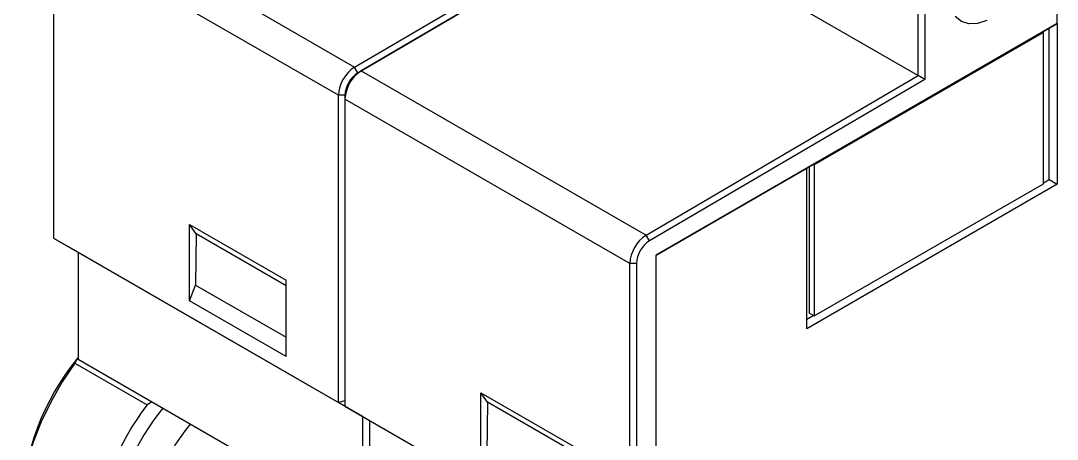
# Model space of a CAD drawing. Header units: millimetres. Extents: x 0 to 210, y 0 to 297.
# Drawn here: x 126.61 to 171.37, y 65.21 to 83.3 of the extents above; entities that cross this region are included whole.
import ezdxf

# ---------------------------------------------------------------- set-up
doc = ezdxf.new("R2010")
doc.units = ezdxf.units.MM

msp = doc.modelspace()

# ---------------------------------------------------------------- linework, layer by layer
at = {"color": 7, "linetype": 'Continuous', "lineweight": 25}
for p, q in [((165.36, 80.928), (165.36, 94.483)), ((165.646, 94.415), (165.646, 80.764)), ((128.727, 88.398), (141.029, 81.296)), ((141.029, 81.296), (152.773, 88.194)), ((141.173, 81.051), (152.916, 87.949)), ((153.057, 88.03), (141.313, 81.132)), ((140.328, 80.075), (128.026, 87.177)), ((128.026, 87.177), (128.026, 73.904)), ((171.371, 83.173), (171.371, 85.967)), ((159.209, 84.479), (165.36, 80.928)), ((154.047, 73.172), (171.371, 83.173)), ((171.371, 83.173), (160.553, 76.927)), ((171.018, 76.436), (171.018, 82.968)), ((171.371, 83.173), (171.371, 76.232)), ((171.371, 83.173), (171.371, 83.173)), ((170.77, 82.785), (160.871, 77.07)), ((170.77, 82.785), (170.735, 82.805)), ((170.77, 76.252), (170.77, 82.785)), ((141.173, 81.051), (141.313, 81.132)), ((141.313, 81.132), (153.615, 74.03)), ((153.615, 74.03), (165.36, 80.928)), ((165.646, 80.764), (153.759, 73.782)), ((165.646, 80.764), (165.36, 80.928)), ((140.328, 66.802), (140.328, 80.075)), ((140.612, 80.074), (140.612, 79.911)), ((152.915, 72.809), (140.612, 79.911)), ((140.612, 79.911), (140.612, 66.638)), ((160.659, 76.988), (160.659, 70.66)), ((160.871, 77.07), (160.835, 77.09)), ((160.871, 77.07), (160.871, 70.537)), ((160.553, 76.927), (154.047, 73.172)), ((160.553, 69.986), (160.553, 76.927)), ((171.371, 76.232), (160.553, 69.986)), ((160.871, 70.537), (170.77, 76.252)), ((170.77, 76.293), (171.018, 76.436)), ((171.018, 76.436), (171.371, 76.232)), ((133.895, 74.489), (138.067, 72.081)), ((133.895, 71.197), (133.895, 74.489)), ((134.18, 74.083), (133.895, 74.489)), ((128.026, 73.904), (140.328, 66.802)), ((128.026, 73.904), (129.086, 73.292)), ((134.18, 74.083), (134.157, 71.874)), ((138.067, 71.839), (134.18, 74.083)), ((153.759, 73.782), (153.615, 74.03)), ((129.086, 73.292), (141.389, 66.19)), ((129.086, 73.292), (129.086, 68.674)), ((154.047, 60.499), (154.047, 73.172)), ((153.201, 72.81), (152.915, 72.809)), ((152.915, 59.536), (152.915, 72.809)), ((153.201, 72.81), (153.201, 59.606)), ((138.067, 68.789), (138.067, 72.081)), ((133.895, 71.197), (134.157, 71.874)), ((134.157, 71.874), (138.067, 69.617)), ((138.067, 68.789), (133.895, 71.197)), ((160.553, 70.395), (160.835, 70.558)), ((160.871, 70.537), (160.659, 70.66)), ((129.078, 68.735), (128.954, 68.498)), ((128.954, 68.498), (132.065, 66.702)), ((129.078, 68.735), (129.086, 68.74)), ((129.086, 68.674), (138.279, 63.367)), ((146.481, 67.223), (150.653, 64.815)), ((146.481, 63.931), (146.481, 67.223)), ((146.767, 66.817), (146.481, 67.223)), ((132.282, 66.829), (132.065, 66.702)), ((140.612, 66.871), (140.328, 66.802)), ((141.389, 66.19), (140.328, 66.802)), ((146.767, 66.817), (146.744, 64.608)), ((150.653, 64.573), (146.767, 66.817)), ((140.612, 66.638), (152.915, 59.536)), ((140.612, 66.638), (141.673, 66.026)), ((141.389, 66.19), (141.389, 66.19)), ((141.389, 61.572), (141.389, 66.19)), ((141.673, 66.026), (153.975, 58.924)), ((141.673, 66.026), (141.673, 61.408))]:
    msp.add_line(p, q, dxfattribs=at)
at = {"color": 8, "linetype": 'Continuous', "lineweight": 25}
for p, q in [((141.172, 81.051), (141.029, 81.296)), ((140.612, 80.076), (140.328, 80.075))]:
    msp.add_line(p, q, dxfattribs=at)
at = {"color": 7, "linetype": 'Continuous', "lineweight": 25, "flags": 128}
for points in [[(168.336, 83.312), (167.933, 83.181), (167.559, 83.165), (167.23, 83.264), (166.963, 83.473)], [(128.954, 68.498), (128.407, 67.694), (127.919, 66.846), (127.5, 65.97), (127.155, 65.079), (126.891, 64.188), (126.713, 63.314), (126.623, 62.47), (126.623, 61.672), (126.713, 60.932), (126.891, 60.264), (127.155, 59.678), (127.5, 59.185), (127.919, 58.792), (128.165, 58.631)]]:
    msp.add_lwpolyline(points, dxfattribs=at)
at = {"color": 7, "linetype": 'Continuous', "lineweight": 25}
for centre, radius, start, end in [((141.865, 80.004), 1.539, 122.9181, 177.3706), ((142.149, 79.84), 1.539, 122.9181, 177.3706), ((141.842, 80.018), 1.231, 122.9181, 177.3706), ((141.905, 79.983), 1.3, 136.7825, 169.397), ((154.452, 72.738), 1.539, 122.9181, 177.3706), ((154.425, 72.754), 1.226, 122.9181, 177.3706), ((137.679, 61.754), 11.078, 140.9335, 177.5491), ((141.552, 59.542), 11.885, 142.9581, 172.6201), ((140.855, 59.984), 10.436, 140.954, 171.5864)]:
    msp.add_arc(centre, radius, start, end, dxfattribs=at)
at = {"color": 8, "linetype": 'Continuous', "lineweight": 25}
msp.add_arc((142.026, 59.304), 10.417, 140.9176, 148.8952, dxfattribs=at)

doc.saveas('drawing.dxf')
